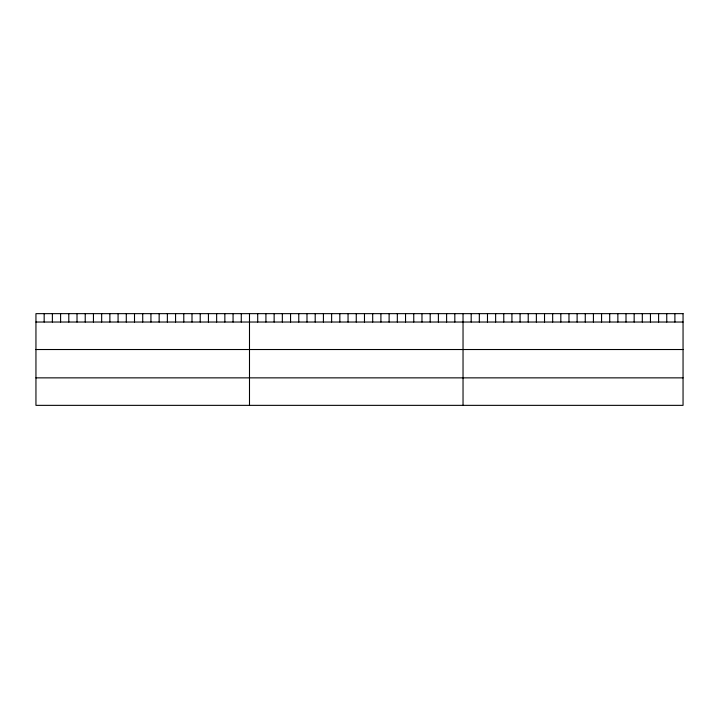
<?xml version="1.0" encoding="UTF-8"?>
<svg xmlns="http://www.w3.org/2000/svg" width="719" height="719" viewBox="0 0 719 719"><rect width="100%" height="100%" fill="white"/><g stroke="black" fill="none" stroke-linecap="round" stroke-linejoin="round"><path stroke-width="1.08" d="M35.95 322.031L683.05 322.031M35.95 349.524L683.05 349.524M35.95 377.861L683.05 377.861M674.898 313.646L674.898 322.031M666.756 313.646L666.756 322.031M658.604 313.646L658.604 322.031M650.452 313.646L650.452 322.031M642.31 313.646L642.31 322.031M634.158 313.646L634.158 322.031M626.006 313.646L626.006 322.031M617.864 313.646L617.864 322.031M609.712 313.646L609.712 322.031M601.56 313.646L601.56 322.031M593.418 313.646L593.418 322.031M585.266 313.646L585.266 322.031M577.114 313.646L577.114 322.031M568.972 313.646L568.972 322.031M560.82 313.646L560.82 322.031M552.668 313.646L552.668 322.031M544.526 313.646L544.526 322.031M536.374 313.646L536.374 322.031M528.222 313.646L528.222 322.031M520.08 313.646L520.08 322.031M511.928 313.646L511.928 322.031M503.776 313.646L503.776 322.031M495.634 313.646L495.634 322.031M487.482 313.646L487.482 322.031M479.33 313.646L479.33 322.031M471.188 313.646L471.188 322.031M463.036 313.646L463.036 405.354M454.821 313.646L454.821 322.031M446.607 313.646L446.607 322.031M438.392 313.646L438.392 322.031M430.187 313.646L430.187 322.031M421.972 313.646L421.972 322.031M413.758 313.646L413.758 322.031M405.543 313.646L405.543 322.031M397.328 313.646L397.328 322.031M389.114 313.646L389.114 322.031M380.908 313.646L380.908 322.031M372.694 313.646L372.694 322.031M364.479 313.646L364.479 322.031M356.264 313.646L356.264 322.031M348.05 313.646L348.05 322.031M339.835 313.646L339.835 322.031M331.621 313.646L331.621 322.031M323.415 313.646L323.415 322.031M315.201 313.646L315.201 322.031M306.986 313.646L306.986 322.031M298.771 313.646L298.771 322.031M290.557 313.646L290.557 322.031M282.342 313.646L282.342 322.031M274.137 313.646L274.137 322.031M265.922 313.646L265.922 322.031M257.708 313.646L257.708 322.031M249.493 313.646L249.493 405.354M241.278 313.646L241.278 322.031M233.064 313.646L233.064 322.031M224.849 313.646L224.849 322.031M216.644 313.646L216.644 322.031M208.429 313.646L208.429 322.031M200.215 313.646L200.215 322.031M192 313.646L192 322.031M183.785 313.646L183.785 322.031M175.571 313.646L175.571 322.031M167.365 313.646L167.365 322.031M159.151 313.646L159.151 322.031M150.936 313.646L150.936 322.031M142.722 313.646L142.722 322.031M134.507 313.646L134.507 322.031M126.292 313.646L126.292 322.031M118.078 313.646L118.078 322.031M109.872 313.646L109.872 322.031M101.658 313.646L101.658 322.031M93.443 313.646L93.443 322.031M85.228 313.646L85.228 322.031M77.014 313.646L77.014 322.031M68.799 313.646L68.799 322.031M60.594 313.646L60.594 322.031M52.379 313.646L52.379 322.031M44.165 313.646L44.165 322.031M683.05 313.646L35.95 313.646L35.95 405.354L683.05 405.354L683.05 313.646"/></g></svg>
